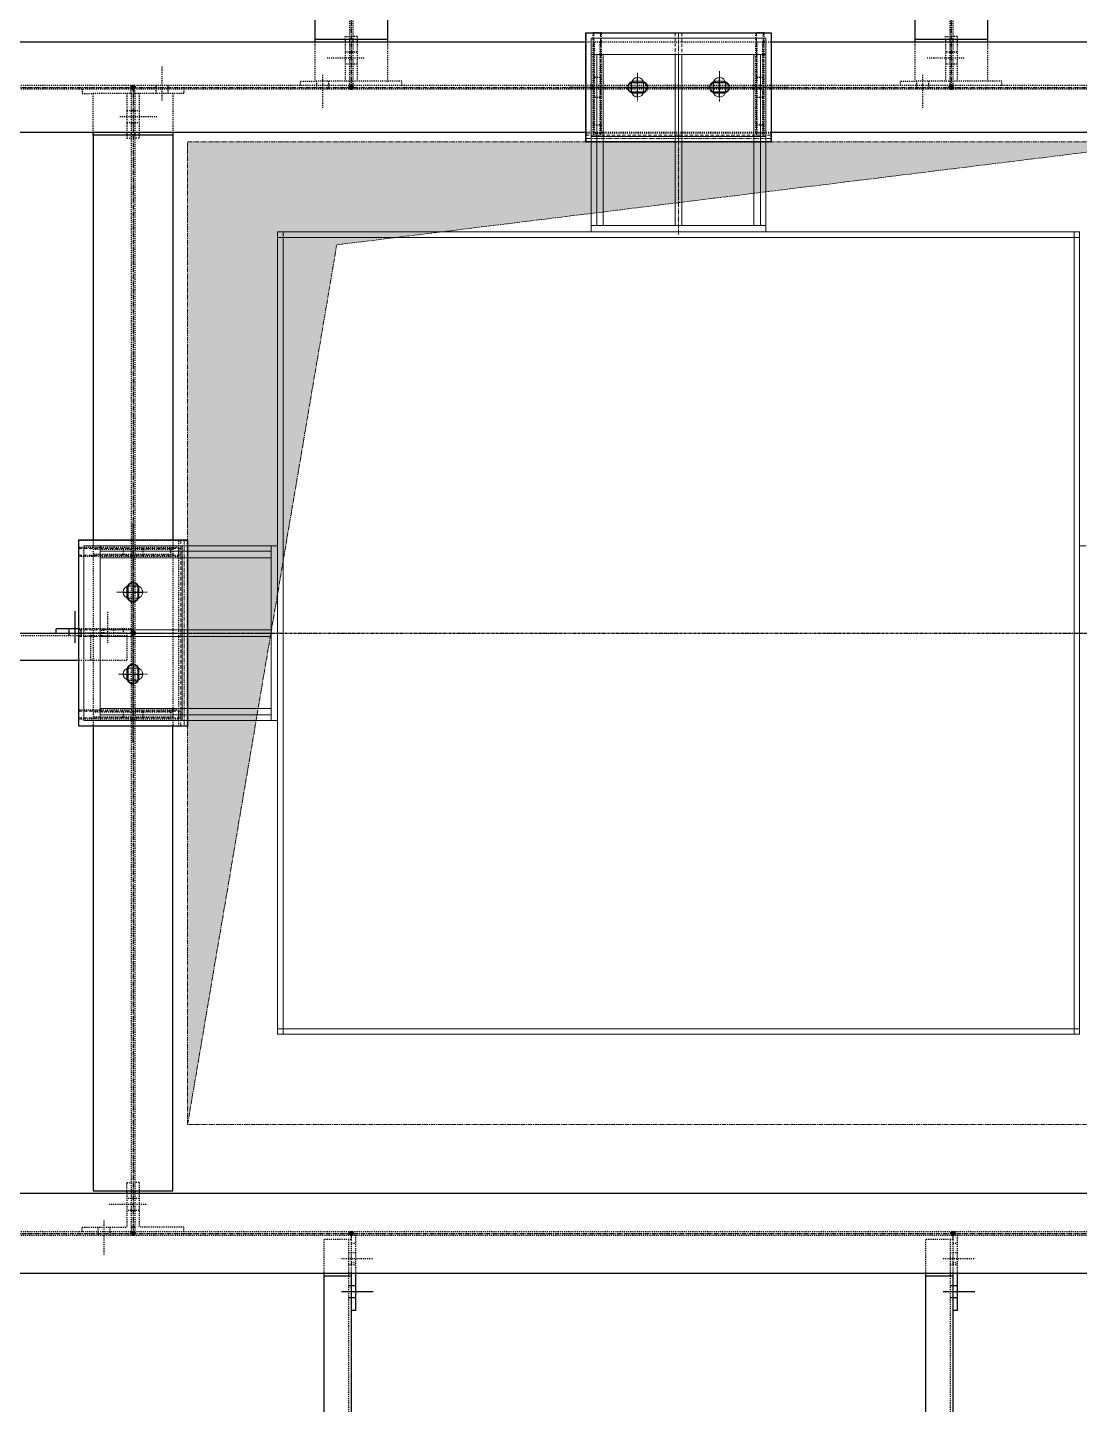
# Model space of a CAD drawing. Header units: millimetres. Extents: x -1319 to 21258, y 10038 to 27532.
# Drawn here: x 9533 to 11462, y 19069 to 21592 of the extents above; entities that cross this region are included whole.
import ezdxf

# ---------------------------------------------------------------- set-up
doc = ezdxf.new("R2010")
doc.units = ezdxf.units.MM
for name, pattern in [('CENTER', [12.7, 7.9375, -1.5875, 1.5875, -1.5875]), ('DXK_LINE_DOT2', [3.9198, 1.9599, -1.9599]), ('DXK_LINE_DOT5', [7.8785, 2.979, -0.9799, 0.9799, -0.9799, 0.9799, -0.9799]), ('HIDDEN', [9.525, 6.35, -3.175])]:
    doc.linetypes.add(name, pattern=pattern)
for name, color, linetype in [('1', 7, 'Continuous'), ('2', 7, 'Continuous'), ('4', 7, 'Continuous')]:
    doc.layers.add(name, color=color, linetype=linetype)
for name, color, linetype, lineweight in [('CEN', 1, 'CENTER', 9), ('Chute', 191, 'Continuous', 9), ('HIDDEN', 3, 'HIDDEN', 9), ('MAIN OBJECT', 2, 'Continuous', 18), ('STR25', 30, 'Continuous', 5), ('STRUC-25HD', 3, 'HIDDEN', 5)]:
    doc.layers.add(name, color=color, linetype=linetype, lineweight=lineweight)

# ---------------------------------------------------------------- blocks, each defined once
blk = doc.blocks.new('A$Cfeb8c868')
at = {"layer": '4', "linetype": 'Continuous'}
for points in [[(4000, -2004, -1), (4000, -1996, -1)], [(4400, -2004, -1), (4400, -1996, -1)], [(5500, -2004, -1), (5500, -1996, -1)], [(4000, -3004, -1), (4000, -2996, -1)], [(4000, -4104, -1), (4000, -4096, -1)], [(4400, -4104, -1), (4400, -4096, -1)], [(5503, -4104, -1), (5503, -4096, -1)]]:
    blk.add_hatch(color=4, dxfattribs=at).paths.add_polyline_path(points)
at = {"layer": '1', "color": 4, "linetype": 'DXK_LINE_DOT2'}
for p, q in [((4402.8, -110), (4402.8, -1912.2)), ((5502.8, -110), (5502.8, -1912.2)), ((4397.1, -1192), (4397.1, -1912.2)), ((5497.2, -1192), (5497.2, -1912.2)), ((4333.4, -1917.2), (4333.4, -1988.7)), ((4389.1, -1912.2), (4389.1, -1906.7)), ((4389.1, -1906.7), (4397.1, -1906.7)), ((4389.1, -1917.2), (4389.1, -1988.7)), ((4397.1, -1912.2), (4397.1, -1917.2)), ((4397.1, -1917.2), (4397.1, -1988.7)), ((4410.9, -1906.7), (4402.8, -1906.7)), ((4402.8, -1912.2), (4402.8, -1917.2)), ((4402.8, -1917.2), (4402.8, -1988.7)), ((4410.9, -1906.7), (4410.9, -1912.2)), ((4410.9, -1917.2), (4410.9, -1988.7)), ((4466.6, -1917.2), (4466.6, -1988.7)), ((4830, -1900), (4830, -2100)), ((4830, -1900), (5170, -1900)), ((5170, -1917.2), (4830, -1917.2)), ((4843, -1900), (4843, -2084)), ((4859, -1900), (4843, -1900)), ((4846, -1996.7), (4846, -1917.2)), ((4856, -1917.2), (4856, -1996.7)), ((4859, -2084), (4859, -1900)), ((5141, -1900), (5141, -2084)), ((5157, -1900), (5141, -1900)), ((5144, -1996.7), (5144, -1917.2)), ((5154, -1917.2), (5154, -1996.7)), ((5157, -2084), (5157, -1900)), ((5170, -1900), (5170, -2100)), ((5433.4, -1917.2), (5433.4, -1988.7)), ((5489.1, -1912.2), (5489.1, -1906.7)), ((5489.1, -1906.7), (5497.2, -1906.7)), ((5489.1, -1917.2), (5489.1, -1988.7)), ((5497.2, -1912.2), (5497.2, -1917.2)), ((5497.2, -1917.2), (5497.2, -1988.7)), ((5510.8, -1906.7), (5502.8, -1906.7)), ((5502.8, -1912.2), (5502.8, -1917.2)), ((5502.8, -1917.2), (5502.8, -1988.7)), ((5510.8, -1906.7), (5510.8, -1912.2)), ((5510.8, -1917.2), (5510.8, -1988.7)), ((5566.6, -1917.2), (5566.6, -1988.7)), ((4397.1, -1935.7), (4389.1, -1935.7)), ((4402.8, -1935.7), (4397.1, -1935.7)), ((4410.9, -1935.7), (4402.8, -1935.7)), ((5497.2, -1935.7), (5489.1, -1935.7)), ((5502.8, -1935.7), (5497.2, -1935.7)), ((5510.8, -1935.7), (5502.8, -1935.7)), ((4053.2, -2024.3), (4053.2, -1961.3)), ((4423.8, -1946.7), (4355.9, -1946.7)), ((4397.1, -1957.7), (4389.1, -1957.7)), ((4402.8, -1957.7), (4397.1, -1957.7)), ((4410.9, -1957.7), (4402.8, -1957.7)), ((5523.9, -1946.7), (5455.8, -1946.7)), ((5497.2, -1957.7), (5489.1, -1957.7)), ((5502.8, -1957.7), (5497.2, -1957.7)), ((5510.8, -1957.7), (5502.8, -1957.7)), ((4307.1, -1996.7), (4307.1, -1988.7)), ((4307.1, -1988.7), (4333.4, -1988.7)), ((4466.6, -1988.7), (4333.4, -1988.7)), ((4336.1, -1988.7), (4336.1, -1996.7)), ((4347.1, -1977), (4347.1, -2040)), ((4358.1, -1988.7), (4358.1, -1996.7)), ((4397.1, -1988.7), (4397.1, -1996.7)), ((4402.8, -1988.7), (4402.8, -1996.7)), ((4492.8, -1988.7), (4466.6, -1988.7)), ((4492.8, -1996.7), (4492.8, -1988.7)), ((4856, -1981.7), (4846, -1981.7)), ((5154, -1981.7), (5144, -1981.7)), ((5407.2, -1996.7), (5407.2, -1988.7)), ((5407.2, -1988.7), (5433.4, -1988.7)), ((5566.6, -1988.7), (5433.4, -1988.7)), ((5436.1, -1988.7), (5436.1, -1996.7)), ((5447.2, -1977), (5447.2, -2040)), ((5458.1, -1988.7), (5458.1, -1996.7)), ((5497.2, -1988.7), (5497.2, -1996.7)), ((5502.8, -1988.7), (5502.8, -1996.7)), ((5592.8, -1988.7), (5566.6, -1988.7)), ((5592.8, -1996.7), (5592.8, -1988.7)), ((6505, -1996.7), (3410, -1996.7)), ((6505, -2003.3), (3410, -2003.3)), ((3906.8, -2003.3), (3906.8, -2011.3)), ((3906.8, -2011.3), (3926.8, -2011.3)), ((3926.8, -2087.8), (3926.8, -2011.3)), ((4073.2, -2011.3), (3926.8, -2011.3)), ((3988.8, -2011.3), (3988.8, -2082.8)), ((3996.8, -2011.3), (3996.8, -2003.3)), ((3996.8, -2011.3), (3996.8, -3000)), ((4003.2, -2011.3), (4003.2, -2003.3)), ((4003.2, -2011.3), (4003.2, -2082.8)), ((4011.2, -2011.3), (4011.2, -2082.8)), ((4042.2, -2003.3), (4042.2, -1996.7)), ((4042.2, -2011.3), (4042.2, -2003.3)), ((4064.2, -2003.3), (4064.2, -1996.7)), ((4064.2, -2011.3), (4064.2, -2003.3)), ((4073.2, -2011.3), (4073.2, -2087.8)), ((4093.2, -2011.3), (4073.2, -2011.3)), ((4093.2, -2003.3), (4093.2, -2011.3)), ((4336.1, -1996.7), (4336.1, -2003.3)), ((4358.1, -1996.7), (4358.1, -2003.3)), ((4846, -2082.8), (4846, -2003.3)), ((4856, -2018.3), (4846, -2018.3)), ((4856, -2003.3), (4856, -2082.8)), ((5144, -2082.8), (5144, -2003.3)), ((5154, -2018.3), (5144, -2018.3)), ((5154, -2003.3), (5154, -2082.8)), ((5436.1, -1996.7), (5436.1, -2003.3)), ((5458.1, -1996.7), (5458.1, -2003.3)), ((3988.8, -2042.3), (3996.8, -2042.3)), ((3996.8, -2042.3), (4003.2, -2042.3)), ((4003.2, -2042.3), (4011.2, -2042.3)), ((3975.8, -2053.3), (4043.8, -2053.3)), ((3988.8, -2064.3), (3996.8, -2064.3)), ((3996.8, -2064.3), (4003.2, -2064.3)), ((4003.2, -2064.3), (4011.2, -2064.3)), ((3988.8, -2087.8), (3988.8, -2093.3)), ((3988.8, -2093.3), (3996.8, -2093.3)), ((4003.2, -2087.8), (4003.2, -2082.8)), ((4003.2, -2087.8), (4003.2, -4021.8)), ((4011.2, -2093.3), (4003.2, -2093.3)), ((4011.2, -2087.8), (4011.2, -2093.3)), ((5170, -2082.8), (4830, -2082.8)), ((4830, -2100), (4830, -2084)), ((5170, -2084), (4830, -2084)), ((4859, -2069), (4843, -2069)), ((4843, -2084), (4859, -2084)), ((5157, -2069), (5141, -2069)), ((5141, -2084), (5157, -2084)), ((5170, -2100), (5170, -2084)), ((5170, -2100), (4830, -2100)), ((4830, -2100), (5170, -2100)), ((3900, -2830), (4100, -2830)), ((3900, -2830), (3900, -3170)), ((4084, -2843), (3900, -2843)), ((3900, -2843), (3900, -2859)), ((3926.8, -2830), (3926.8, -3170)), ((3926.8, -2846), (3996.8, -2846)), ((3981.8, -2846), (3981.8, -2856)), ((4003.2, -2846), (4073.2, -2846)), ((4018.2, -2846), (4018.2, -2856)), ((4069, -2843), (4069, -2859)), ((4073.2, -2830), (4073.2, -3170)), ((4084, -3170), (4084, -2830)), ((4084, -2830), (4100, -2830)), ((4084, -2859), (4084, -2843)), ((4100, -3170), (4100, -2830)), ((4100, -2830), (4100, -3170)), ((3900, -2859), (4084, -2859)), ((3996.8, -2856), (3926.8, -2856)), ((4073.2, -2856), (4003.2, -2856)), ((3953.8, -3018), (3953.8, -2960)), ((3858.9, -3000), (3858.9, -2992)), ((3996.8, -2992), (3900, -2992)), ((3988.8, -3000), (3900, -3000)), ((3921.8, -3000), (3921.8, -3050)), ((3942.8, -3000), (3942.8, -2992)), ((3942.8, -3005), (3942.8, -3000)), ((3946.8, -3000), (3946.8, -2992)), ((3964.8, -3000), (3964.8, -2992)), ((3964.8, -3005), (3964.8, -3000)), ((3981.8, -2992), (3981.8, -3000)), ((3988.8, -3000), (3988.8, -3050)), ((3996.8, -3000), (3996.8, -4021.8)), ((3988.8, -3005), (3410, -3005)), ((3988.8, -3050), (3900, -3050)), ((4084, -3141), (3900, -3141)), ((3900, -3141), (3900, -3157)), ((3926.8, -3144), (3996.8, -3144)), ((3981.8, -3144), (3981.8, -3154)), ((4003.2, -3144), (4073.2, -3144)), ((4018.2, -3144), (4018.2, -3154)), ((4069, -3141), (4069, -3157)), ((4084, -3157), (4084, -3141)), ((3900, -3157), (4084, -3157)), ((3900, -3170), (4100, -3170)), ((3996.8, -3154), (3926.8, -3154)), ((4073.2, -3154), (4003.2, -3154)), ((4084, -3170), (4100, -3170)), ((3988.8, -4021.8), (3988.8, -4006.8)), ((3988.8, -4006.8), (3996.8, -4006.8)), ((4011.2, -4006.8), (4003.2, -4006.8)), ((4011.2, -4006.8), (4011.2, -4021.8)), ((3988.8, -4026.8), (3988.8, -4088.8)), ((3996.8, -4035.8), (3988.8, -4035.8)), ((3996.8, -4021.8), (3996.8, -4026.8)), ((3996.8, -4026.8), (3996.8, -4088.8)), ((4003.2, -4035.8), (3996.8, -4035.8)), ((4003.2, -4021.8), (4003.2, -4026.8)), ((4003.2, -4026.8), (4003.2, -4088.8)), ((4011.2, -4035.8), (4003.2, -4035.8)), ((4011.2, -4026.8), (4011.2, -4088.8)), ((4024.2, -4046.8), (3956.2, -4046.8)), ((3996.8, -4057.8), (3988.8, -4057.8)), ((4003.2, -4057.8), (3996.8, -4057.8)), ((4011.2, -4057.8), (4003.2, -4057.8)), ((3946.8, -4076), (3946.8, -4139)), ((6505, -4096.8), (3410, -4096.8)), ((3410, -4103.2), (6505, -4103.2)), ((3906.8, -4096.8), (3906.8, -4088.8)), ((3906.8, -4088.8), (3988.8, -4088.8)), ((3935.8, -4088.8), (3935.8, -4096.8)), ((3935.8, -4096.8), (3935.8, -4103.2)), ((3957.8, -4088.8), (3957.8, -4096.8)), ((3957.8, -4096.8), (3957.8, -4103.2)), ((4003.2, -4088.8), (3996.8, -4088.8)), ((3996.8, -4088.8), (3996.8, -4096.8)), ((4003.2, -4088.8), (4003.2, -4096.8)), ((4093.2, -4088.8), (4011.2, -4088.8)), ((4093.2, -4096.8), (4093.2, -4088.8)), ((4350, -4111.2), (4350, -4173.2)), ((4400, -4111.2), (4350, -4111.2)), ((4395, -4111.2), (4395, -4173.2)), ((4400, -4111.2), (4400, -4178.2)), ((4408, -4103.2), (4408, -4173.2)), ((5453, -4111.2), (5453, -4173.2)), ((5503, -4111.2), (5453, -4111.2)), ((5498, -4111.2), (5498, -4173.2)), ((5503, -4111.2), (5503, -4178.2)), ((5511, -4103.2), (5511, -4173.2)), ((4395, -4135.1), (4400, -4135.1)), ((4400, -4118.1), (4408, -4118.1)), ((4400, -4135.1), (4408, -4135.1)), ((5498, -4135.1), (5503, -4135.1)), ((5503, -4118.1), (5511, -4118.1)), ((5503, -4135.1), (5511, -4135.1)), ((4382, -4146.1), (4440, -4146.1)), ((4395, -4157.1), (4400, -4157.1)), ((4400, -4153.1), (4408, -4153.1)), ((4400, -4157.1), (4408, -4157.1)), ((5485, -4146.1), (5543, -4146.1)), ((5498, -4157.1), (5503, -4157.1)), ((5503, -4153.1), (5511, -4153.1)), ((5503, -4157.1), (5511, -4157.1)), ((4395, -4178.2), (4395, -4670)), ((5498, -4178.2), (5498, -4670))]:
    blk.add_line(p, q, dxfattribs=at)
at = {"layer": '2', "color": 4, "linetype": 'Continuous'}
for p, q in [((4333.4, -105), (4333.4, -1917.2)), ((4466.6, -105), (4466.6, -1917.2)), ((5433.4, -105), (5433.4, -1917.2)), ((5566.6, -105), (5566.6, -1917.2)), ((4830, -1917.2), (3405, -1917.2)), ((4466.6, -1912.2), (4333.4, -1912.2)), ((4389.1, -1912.2), (4389.1, -1917.2)), ((4397.1, -1912.2), (4397.1, -1917.2)), ((4402.8, -1912.2), (4402.8, -1917.2)), ((4410.9, -1912.2), (4410.9, -1917.2)), ((4830, -2100), (4830, -1900)), ((4830, -1900), (5170, -1900)), ((5170, -1900), (5170, -2100)), ((6510, -1917.2), (5170, -1917.2)), ((5566.6, -1912.2), (5433.4, -1912.2)), ((5489.1, -1912.2), (5489.1, -1917.2)), ((5497.2, -1912.2), (5497.2, -1917.2)), ((5502.8, -1912.2), (5502.8, -1917.2)), ((5510.8, -1912.2), (5510.8, -1917.2)), ((4909.6, -1993.6), (4912.6, -1991.7)), ((4912.6, -1991.7), (4916, -1991)), ((4916, -1991), (4934, -1991)), ((4925, -2018), (4925, -1982)), ((4934, -1991), (4937.4, -1991.7)), ((4937.4, -1991.7), (4940.4, -1993.6)), ((5059.6, -1993.7), (5062.6, -1991.7)), ((5062.6, -1991.7), (5066, -1991)), ((5066, -1991), (5084, -1991)), ((5075, -2018), (5075, -1982)), ((5084, -1991), (5087.4, -1991.7)), ((5087.4, -1991.7), (5090.4, -1993.7)), ((4907, -2000), (4907.7, -1996.6)), ((4907.7, -2003.4), (4907, -2000)), ((4907, -2000), (4907, -2000)), ((4907, -2000), (4943, -2000)), ((4907.7, -1996.6), (4909.6, -1993.6)), ((4909.6, -2006.4), (4907.7, -2003.4)), ((4912.6, -2008.3), (4909.6, -2006.4)), ((4916, -2009), (4912.6, -2008.3)), ((4934, -2009), (4916, -2009)), ((4937.4, -2008.3), (4934, -2009)), ((4940.4, -2006.4), (4937.4, -2008.3)), ((4940.4, -1993.6), (4942.3, -1996.6)), ((4942.3, -2003.5), (4940.4, -2006.4)), ((4942.3, -1996.6), (4943, -2000)), ((4943, -2000), (4942.3, -2003.5)), ((4943, -2000), (4943, -2000)), ((5057, -2000), (5057.7, -1996.6)), ((5057.7, -2003.5), (5057, -2000)), ((5057, -2000), (5057, -2000)), ((5057, -2000), (5093, -2000)), ((5057.7, -1996.6), (5059.6, -1993.7)), ((5059.6, -2006.4), (5057.7, -2003.5)), ((5062.6, -2008.3), (5059.6, -2006.4)), ((5066, -2009), (5062.6, -2008.3)), ((5084, -2009), (5066, -2009)), ((5087.4, -2008.3), (5084, -2009)), ((5090.4, -2006.4), (5087.4, -2008.3)), ((5090.4, -1993.7), (5092.3, -1996.6)), ((5092.3, -2003.5), (5090.4, -2006.4)), ((5092.3, -1996.6), (5093, -2000)), ((5093, -2000), (5092.3, -2003.5)), ((5093, -2000), (5093, -2000)), ((4830, -2082.8), (3405, -2082.8)), ((3926.8, -2082.8), (3926.8, -2830)), ((4073.2, -2087.8), (3926.8, -2087.8)), ((3988.8, -2082.8), (3988.8, -2087.8)), ((3996.8, -2082.8), (3996.8, -2087.8)), ((4003.2, -2082.8), (4003.2, -2087.8)), ((4011.2, -2082.8), (4011.2, -2087.8)), ((4073.2, -2082.8), (4073.2, -2830)), ((6510, -2082.8), (5170, -2082.8)), ((5170, -2100), (4830, -2100)), ((4100, -2830), (3900, -2830)), ((3900, -2830), (3900, -3170)), ((4100, -2830), (4100, -3170)), ((3982, -2925), (4018, -2925)), ((3991, -2916), (3991.7, -2912.6)), ((3991, -2934), (3991, -2916)), ((3991.7, -2912.6), (3993.6, -2909.6)), ((3993.6, -2909.6), (3996.6, -2907.7)), ((3996.6, -2907.7), (4000, -2907)), ((4000, -2907), (4000, -2907)), ((4000, -2907), (4003.4, -2907.7)), ((4000, -2907), (4000, -2943)), ((4003.4, -2907.7), (4006.4, -2909.6)), ((4006.4, -2909.6), (4008.3, -2912.6)), ((4008.3, -2912.6), (4009, -2916)), ((4009, -2916), (4009, -2934)), ((3991.7, -2937.4), (3991, -2934)), ((3993.6, -2940.4), (3991.7, -2937.4)), ((3996.6, -2942.3), (3993.6, -2940.4)), ((4000, -2943), (3996.6, -2942.3)), ((4003.5, -2942.3), (4000, -2943)), ((4000, -2943), (4000, -2943)), ((4006.4, -2940.4), (4003.5, -2942.3)), ((4008.3, -2937.4), (4006.4, -2940.4)), ((4009, -2934), (4008.3, -2937.4)), ((3893.8, -3018), (3893.8, -2960)), ((3410, -3000), (3900, -3000)), ((3900, -2992), (3858.9, -2992)), ((3858.9, -3000), (3858.9, -2992)), ((3882.8, -3000), (3882.8, -2992)), ((3882.8, -3005), (3882.8, -3000)), ((3904.8, -3000), (3904.8, -2992)), ((3904.8, -3005), (3904.8, -3000)), ((3900, -3050), (3405, -3050)), ((3982, -3075), (4018, -3075)), ((3991, -3066), (3991.7, -3062.6)), ((3991, -3084), (3991, -3066)), ((3991.7, -3062.6), (3993.7, -3059.6)), ((3993.7, -3059.6), (3996.6, -3057.7)), ((3996.6, -3057.7), (4000, -3057)), ((4000, -3057), (4000, -3057)), ((4000, -3057), (4003.5, -3057.7)), ((4000, -3057), (4000, -3093)), ((4003.5, -3057.7), (4006.4, -3059.6)), ((4006.4, -3059.6), (4008.3, -3062.6)), ((4008.3, -3062.6), (4009, -3066)), ((4009, -3066), (4009, -3084)), ((3991.7, -3087.4), (3991, -3084)), ((3993.7, -3090.4), (3991.7, -3087.4)), ((3996.6, -3092.3), (3993.7, -3090.4)), ((4000, -3093), (3996.6, -3092.3)), ((4003.5, -3092.3), (4000, -3093)), ((4000, -3093), (4000, -3093)), ((4006.4, -3090.4), (4003.5, -3092.3)), ((4008.3, -3087.4), (4006.4, -3090.4)), ((4009, -3084), (4008.3, -3087.4)), ((3900, -3170), (4100, -3170)), ((3926.8, -3170), (3926.8, -4021.8)), ((4073.2, -4021.8), (4073.2, -3170)), ((5875, -4026.8), (3405, -4026.8)), ((3926.8, -4021.8), (4073.2, -4021.8)), ((3988.8, -4021.8), (3988.8, -4026.8)), ((3996.8, -4021.8), (3996.8, -4026.8)), ((4003.2, -4021.8), (4003.2, -4026.8)), ((4011.2, -4021.8), (4011.2, -4026.8)), ((5875, -4173.2), (3405, -4173.2)), ((4350, -4173.2), (4350, -4675)), ((4400, -4178.2), (4350, -4178.2)), ((4395, -4173.2), (4395, -4178.2)), ((4400, -4173.2), (4400, -4178.2)), ((4400, -4178.2), (4400, -4670)), ((4408, -4173.2), (4408, -4241.1)), ((5453, -4173.2), (5453, -4675)), ((5503, -4178.2), (5453, -4178.2)), ((5498, -4173.2), (5498, -4178.2)), ((5503, -4173.2), (5503, -4178.2)), ((5503, -4178.2), (5503, -4670)), ((5511, -4173.2), (5511, -4241.1)), ((4382, -4206.1), (4440, -4206.1)), ((4395, -4195.1), (4400, -4195.1)), ((4400, -4195.1), (4408, -4195.1)), ((5485, -4206.1), (5543, -4206.1)), ((5498, -4195.1), (5503, -4195.1)), ((5503, -4195.1), (5511, -4195.1)), ((4395, -4217.1), (4400, -4217.1)), ((4400, -4217.1), (4408, -4217.1)), ((5498, -4217.1), (5503, -4217.1)), ((5503, -4217.1), (5511, -4217.1)), ((4408, -4241.1), (4400, -4241.1)), ((5511, -4241.1), (5503, -4241.1))]:
    blk.add_line(p, q, dxfattribs=at)
at = {"layer": '2', "color": 4, "linetype": 'DXK_LINE_DOT5'}
blk.add_line((-5632.2, -3000), (11949.3, -3000), dxfattribs=at)
at = {"layer": '4', "color": 4, "linetype": 'CENTER'}
for p, q in [((4400, 0), (4400, -2000)), ((5500, 0), (5500, -2000)), ((3300, -2000), (6600, -2000)), ((4000, -2000), (4000, -4100)), ((3410, -3000), (3900, -3000)), ((3988.8, -3000), (4000, -3000)), ((3300, -4100), (6600, -4100)), ((4400, -4100), (4400, -4111.2)), ((5503, -4100), (5503, -4111.2)), ((4400, -4178.2), (4400, -4670)), ((5503, -4178.2), (5503, -4670))]:
    blk.add_line(p, q, dxfattribs=at)
at = {"layer": '4', "color": 4, "linetype": 'Continuous'}
for centre in [(4000, -2000), (4400, -2000), (5500, -2000), (4000, -3000), (4000, -4100), (4400, -4100), (5503, -4100)]:
    blk.add_circle(centre, 4, dxfattribs=at)
blk = doc.blocks.new('A$C8184bacf')
at = {"layer": 'CEN'}
h = blk.add_hatch(color=1, dxfattribs=at)
h.dxf.hatch_style = 1
h.paths.add_polyline_path([(5900.1, -2100.1), (4100.1, -2100.1), (4100.1, -3900.1), (4373.5, -2288.5)])
at = {"layer": 'CEN', "color": 1}
for p, q in [((5000, -1899.9, -42907531), (5000, -2099.9, -42907531)), ((5000, -2269.8, 448149754.8), (5000, -1939.6, 448149754.8)), ((4925, -1973.6, -42907531), (4925, -2025.9, -42907531)), ((4925, -1973.8, 8539125873.1), (4925, -2026, 8539125873.1)), ((5075, -1970.6, -42907531), (5075, -2026, -42907531)), ((5075, -1973.8, 8539125873.1), (5075, -2026, 8539125873.1)), ((5201.7, -1999.9, 448149754.8), (4798.3, -1999.9, 448149754.8)), ((4951.1, -1999.9, -42907531), (4898.9, -1999.9, -42907531)), ((4945, -1999.9, 8539125873.1), (4905, -1999.9, 8539125873.1)), ((5101.1, -1999.9, -42907531), (5048.9, -1999.9, -42907531)), ((5095, -1999.9, 8539125873.1), (5055, -1999.9, 8539125873.1)), ((5170, -2093.9, -42907531), (4830, -2093.9, -42907531)), ((4100.1, -2100.1, 448149754.8), (5900.1, -2100.1, 448149754.8)), ((4100.1, -3900.1, 448149754.8), (4100.1, -2100.1, 448149754.8)), ((4373.5, -2288.5, 448149754.8), (5900.1, -2100.1, 448149754.8)), ((4100.1, -3900.1, 448149754.8), (4373.5, -2288.5, 448149754.8)), ((3999.9, -2798.3, 448149754.8), (3999.9, -3201.7, 448149754.8)), ((4093.9, -2830, 10323545), (4093.9, -3170, 10323545)), ((3999.9, -2898.9, 10323545), (3999.9, -2951.1, 10323545)), ((3970.5, -2925, 10323545), (4026, -2925, 10323545)), ((3973.7, -2925, 8592356949.1), (4026, -2925, 8592356949.1)), ((3999.9, -2905, 8592356949.1), (3999.9, -2945, 8592356949.1)), ((3899.9, -3000, 10323545), (4099.9, -3000, 10323545)), ((4269.8, -3000, 448149754.8), (3939.6, -3000, 448149754.8)), ((5730.2, -3000, 448149754.8), (6060.4, -3000, 448149754.8)), ((3999.9, -3048.9, 10323545), (3999.9, -3101.1, 10323545)), ((3973.6, -3075, 10323545), (4025.9, -3075, 10323545)), ((3973.7, -3075, 8592356949.1), (4026, -3075, 8592356949.1)), ((3999.9, -3055, 8592356949.1), (3999.9, -3095, 8592356949.1)), ((5900.1, -3900.1, 448149754.8), (4100.1, -3900.1, 448149754.8))]:
    blk.add_line(p, q, dxfattribs=at)
at = {"layer": 'Chute', "color": 1}
for p, q in [((4265, -3735, -254079152.7), (4265, -2265, -254079152.7)), ((4265, -2265, -254079152.7), (5735, -2265, -254079152.7)), ((4275, -3735, -254079152.7), (4275, -2265, -254079152.7)), ((5725, -2265, -254079152.7), (5725, -3735, -254079152.7)), ((5735, -2265, -254079152.7), (5735, -3735, -254079152.7)), ((4265, -2275, -254079152.7), (5735, -2275, -254079152.7)), ((5735, -3725, -254079152.7), (4265, -3725, -254079152.7)), ((5735, -3735, -254079152.7), (4265, -3735, -254079152.7))]:
    blk.add_line(p, q, dxfattribs=at)
at = {"layer": 'HIDDEN', "color": 1, "ltscale": 0.2}
for p, q in [((4932, -1988.8, -37472500.5), (4918, -1988.8, -37472500.5)), ((5068, -1988.9, -37472500.5), (5082, -1988.9, -37472500.5)), ((4918, -2010.8, -37472500.5), (4932, -2010.8, -37472500.5)), ((5082, -2010.9, -37472500.5), (5068, -2010.9, -37472500.5)), ((3988.9, -2932, 15758575.5), (3988.9, -2918, 15758575.5)), ((4010.9, -2918, 15758575.5), (4010.9, -2932, 15758575.5)), ((3988.8, -3068, 15758575.5), (3988.8, -3082, 15758575.5)), ((4010.8, -3082, 15758575.5), (4010.8, -3068, 15758575.5))]:
    blk.add_line(p, q, dxfattribs=at)
for centre, start, end in [((4918, -1999.8, -37472500.5), 90, 270), ((4932, -1999.8, -37472500.5), 270, 90), ((5068, -1999.9, -37472500.5), 90, 270), ((5082, -1999.9, -37472500.5), 270, 90), ((3999.9, -2918, 15758575.5), 0, 180), ((3999.9, -2932, 15758575.5), 180, 0), ((3999.8, -3068, 15758575.5), 0, 180), ((3999.8, -3082, 15758575.5), 180, 0)]:
    blk.add_arc(centre, 11, start, end, dxfattribs=at)
at = {"layer": 'MAIN OBJECT', "color": 1}
for p, q in [((5160, -1909.9, -42907531), (4840, -1909.9, -42907531)), ((4840, -1909.9, -42907531), (4840, -2089.9, -42907531)), ((5160, -2089.9, -42907531), (5160, -1909.9, -42907531)), ((5160, -1939.6, -254079152.7), (4840, -1939.6, -254079152.7)), ((4840, -1939.6, -254079152.7), (4840, -2253, -254079152.7)), ((4850, -2253, -254079152.7), (4850, -1939.6, -254079152.7)), ((4850, -1939.6, -254079152.7), (4862, -1939.6, -254079152.7)), ((4862, -1939.6, -254079152.7), (4862, -2253, -254079152.7)), ((4994, -2253, -254062777.7), (4994, -1939.6, -254062777.7)), ((4994, -1939.6, -254062777.7), (5006, -1939.6, -254062777.7)), ((5006, -1939.6, -254062777.7), (5006, -2253, -254062777.7)), ((5150, -1939.6, -254079152.7), (5138, -1939.6, -254079152.7)), ((5138, -1939.6, -254079152.7), (5138, -2253, -254079152.7)), ((5150, -2253, -254079152.7), (5150, -1939.6, -254079152.7)), ((5160, -2253, -254079152.7), (5160, -1939.6, -254079152.7)), ((4840, -2089.9, -42907531), (5160, -2089.9, -42907531)), ((5160, -2253, -254079152.7), (4840, -2253, -254079152.7)), ((4840, -2253, -254079152.7), (4840, -2265, -254079152.7)), ((4840, -2253, -254079152.7), (5160, -2253, -254079152.7)), ((4840, -2265, -254079152.7), (5160, -2265, -254079152.7)), ((4862, -2253, -254079152.7), (4850, -2253, -254079152.7)), ((5006, -2253, -254062777.7), (4994, -2253, -254062777.7)), ((5138, -2253, -254079152.7), (5150, -2253, -254079152.7)), ((5160, -2265, -254079152.7), (5160, -2253, -254079152.7)), ((4089.9, -2840, 10323545), (3909.9, -2840, 10323545)), ((3909.9, -2840, 10323545), (3909.9, -3160, 10323545)), ((4253, -2840, -200848076.7), (3939.6, -2840, -200848076.7)), ((3939.6, -2840, -200848076.7), (3939.6, -3160, -200848076.7)), ((4253, -2850, -200848076.7), (3939.6, -2850, -200848076.7)), ((3939.6, -2850, -200848076.7), (3939.6, -2862, -200848076.7)), ((4089.9, -3160, 10323545), (4089.9, -2840, 10323545)), ((4265, -2840, -200848076.7), (4253, -2840, -200848076.7)), ((4253, -2840, -200848076.7), (4253, -3160, -200848076.7)), ((4253, -3160, -200848076.7), (4253, -2840, -200848076.7)), ((4253, -2862, -200848076.7), (4253, -2850, -200848076.7)), ((4265, -3160, -200848076.7), (4265, -2840, -200848076.7)), ((5735, -2840, -200848076.7), (5747, -2840, -200848076.7)), ((5735, -3160, -200848076.7), (5735, -2840, -200848076.7)), ((3939.6, -2862, -200848076.7), (4253, -2862, -200848076.7)), ((3939.6, -3006, -200831701.6), (3939.6, -2994, -200831701.6)), ((3939.6, -2994, -200831701.6), (4253, -2994, -200831701.6)), ((4253, -2994, -200831701.6), (4253, -3006, -200831701.6)), ((4253, -3006, -200831701.6), (3939.6, -3006, -200831701.6)), ((3939.6, -3150, -200848076.7), (3939.6, -3138, -200848076.7)), ((3939.6, -3138, -200848076.7), (4253, -3138, -200848076.7)), ((4253, -3150, -200848076.7), (3939.6, -3150, -200848076.7)), ((4253, -3138, -200848076.7), (4253, -3150, -200848076.7)), ((3909.9, -3160, 10323545), (4089.9, -3160, 10323545)), ((3939.6, -3160, -200848076.7), (4253, -3160, -200848076.7)), ((4253, -3160, -200848076.7), (4265, -3160, -200848076.7))]:
    blk.add_line(p, q, dxfattribs=at)
at = {"layer": 'MAIN OBJECT', "color": 1, "ltscale": 0.2}
for p, q in [((4914, -2006.9, 8544560903.6), (4914, -1992.9, 8544560903.6)), ((4936, -1992.9, 8544560903.6), (4936, -2006.9, 8544560903.6)), ((5064, -2006.9, 8544560903.6), (5064, -1992.9, 8544560903.6)), ((5086, -1992.9, 8544560903.6), (5086, -2006.9, 8544560903.6)), ((3992.9, -2914, 8597791979.7), (4006.9, -2914, 8597791979.7)), ((4006.9, -2936, 8597791979.7), (3992.9, -2936, 8597791979.7)), ((3992.9, -3064, 8597791979.7), (4006.9, -3064, 8597791979.7)), ((4006.9, -3086, 8597791979.7), (3992.9, -3086, 8597791979.7))]:
    blk.add_line(p, q, dxfattribs=at)
for centre, start, end in [((4925, -1992.9, 8544560903.6), 0, 180), ((5075, -1992.9, 8544560903.6), 0, 180), ((4925, -2006.9, 8544560903.6), 180, 0), ((5075, -2006.9, 8544560903.6), 180, 0), ((3992.9, -2925, 8597791979.7), 90, 270), ((4006.9, -2925, 8597791979.7), 270, 90), ((3992.9, -3075, 8597791979.7), 90, 270), ((4006.9, -3075, 8597791979.7), 270, 90)]:
    blk.add_arc(centre, 11, start, end, dxfattribs=at)
at = {"layer": 'STR25', "color": 1, "ltscale": 0.2}
for p, q in [((5170, -1899.9, -37472500.5), (4830, -1899.9, -37472500.5)), ((4830, -1899.9, -37472500.5), (4830, -2099.9, -37472500.5)), ((5170, -2099.9, -37472500.5), (5170, -1899.9, -37472500.5)), ((4830, -2099.9, -37472500.5), (5170, -2099.9, -37472500.5)), ((4099.9, -2830, 15758575.5), (3899.9, -2830, 15758575.5)), ((3899.9, -2830, 15758575.5), (3899.9, -3170, 15758575.5)), ((4099.9, -3170, 15758575.5), (4099.9, -2830, 15758575.5)), ((3899.9, -3170, 15758575.5), (4099.9, -3170, 15758575.5))]:
    blk.add_line(p, q, dxfattribs=at)
at = {"layer": 'STRUC-25HD', "color": 1}
for p, q in [((4857, -1899.9, -37472500.5), (4845, -1899.9, -37472500.5)), ((4845, -1899.9, -37472500.5), (4845, -2087.9, -37472500.5)), ((4857, -2087.9, -37472500.5), (4857, -1899.9, -37472500.5)), ((5006, -1899.9, -37472500.5), (4994, -1899.9, -37472500.5)), ((4994, -1899.9, -37472500.5), (4994, -2087.9, -37472500.5)), ((5006, -2087.9, -37472500.5), (5006, -1899.9, -37472500.5)), ((5155, -1899.9, -37472500.5), (5143, -1899.9, -37472500.5)), ((5143, -1899.9, -37472500.5), (5143, -2087.9, -37472500.5)), ((5155, -2087.9, -37472500.5), (5155, -1899.9, -37472500.5)), ((4830, -2099.9, -37472500.5), (4830, -2087.9, -37472500.5)), ((4830, -2087.9, -37472500.5), (5170, -2087.9, -37472500.5)), ((4845, -2087.9, -37472500.5), (4857, -2087.9, -37472500.5)), ((4994, -2087.9, -37472500.5), (5006, -2087.9, -37472500.5)), ((5143, -2087.9, -37472500.5), (5155, -2087.9, -37472500.5)), ((5170, -2087.9, -37472500.5), (5170, -2099.9, -37472500.5)), ((5170, -2099.9, -37472500.5), (4830, -2099.9, -37472500.5)), ((3899.9, -2845, 15758575.5), (3899.9, -2857, 15758575.5)), ((4087.9, -2845, 15758575.5), (3899.9, -2845, 15758575.5)), ((4087.9, -2830, 15758575.5), (4099.9, -2830, 15758575.5)), ((4087.9, -3170, 15758575.5), (4087.9, -2830, 15758575.5)), ((4087.9, -2857, 15758575.5), (4087.9, -2845, 15758575.5)), ((4099.9, -2830, 15758575.5), (4099.9, -3170, 15758575.5)), ((3899.9, -2857, 15758575.5), (4087.9, -2857, 15758575.5)), ((3899.9, -2994, 15758575.5), (3899.9, -3006, 15758575.5)), ((4087.9, -2994, 15758575.5), (3899.9, -2994, 15758575.5)), ((4087.9, -3006, 15758575.5), (4087.9, -2994, 15758575.5)), ((3899.9, -3006, 15758575.5), (4087.9, -3006, 15758575.5)), ((3899.9, -3143, 15758575.5), (3899.9, -3155, 15758575.5)), ((4087.9, -3143, 15758575.5), (3899.9, -3143, 15758575.5)), ((4087.9, -3155, 15758575.5), (4087.9, -3143, 15758575.5)), ((3899.9, -3155, 15758575.5), (4087.9, -3155, 15758575.5)), ((4099.9, -3170, 15758575.5), (4087.9, -3170, 15758575.5))]:
    blk.add_line(p, q, dxfattribs=at)

msp = doc.modelspace()

# ---------------------------------------------------------------- block references
for name in ['A$C8184bacf', 'A$Cfeb8c868']:
    msp.add_blockref(name, (5726.8, 23482))

doc.saveas('drawing.dxf')
